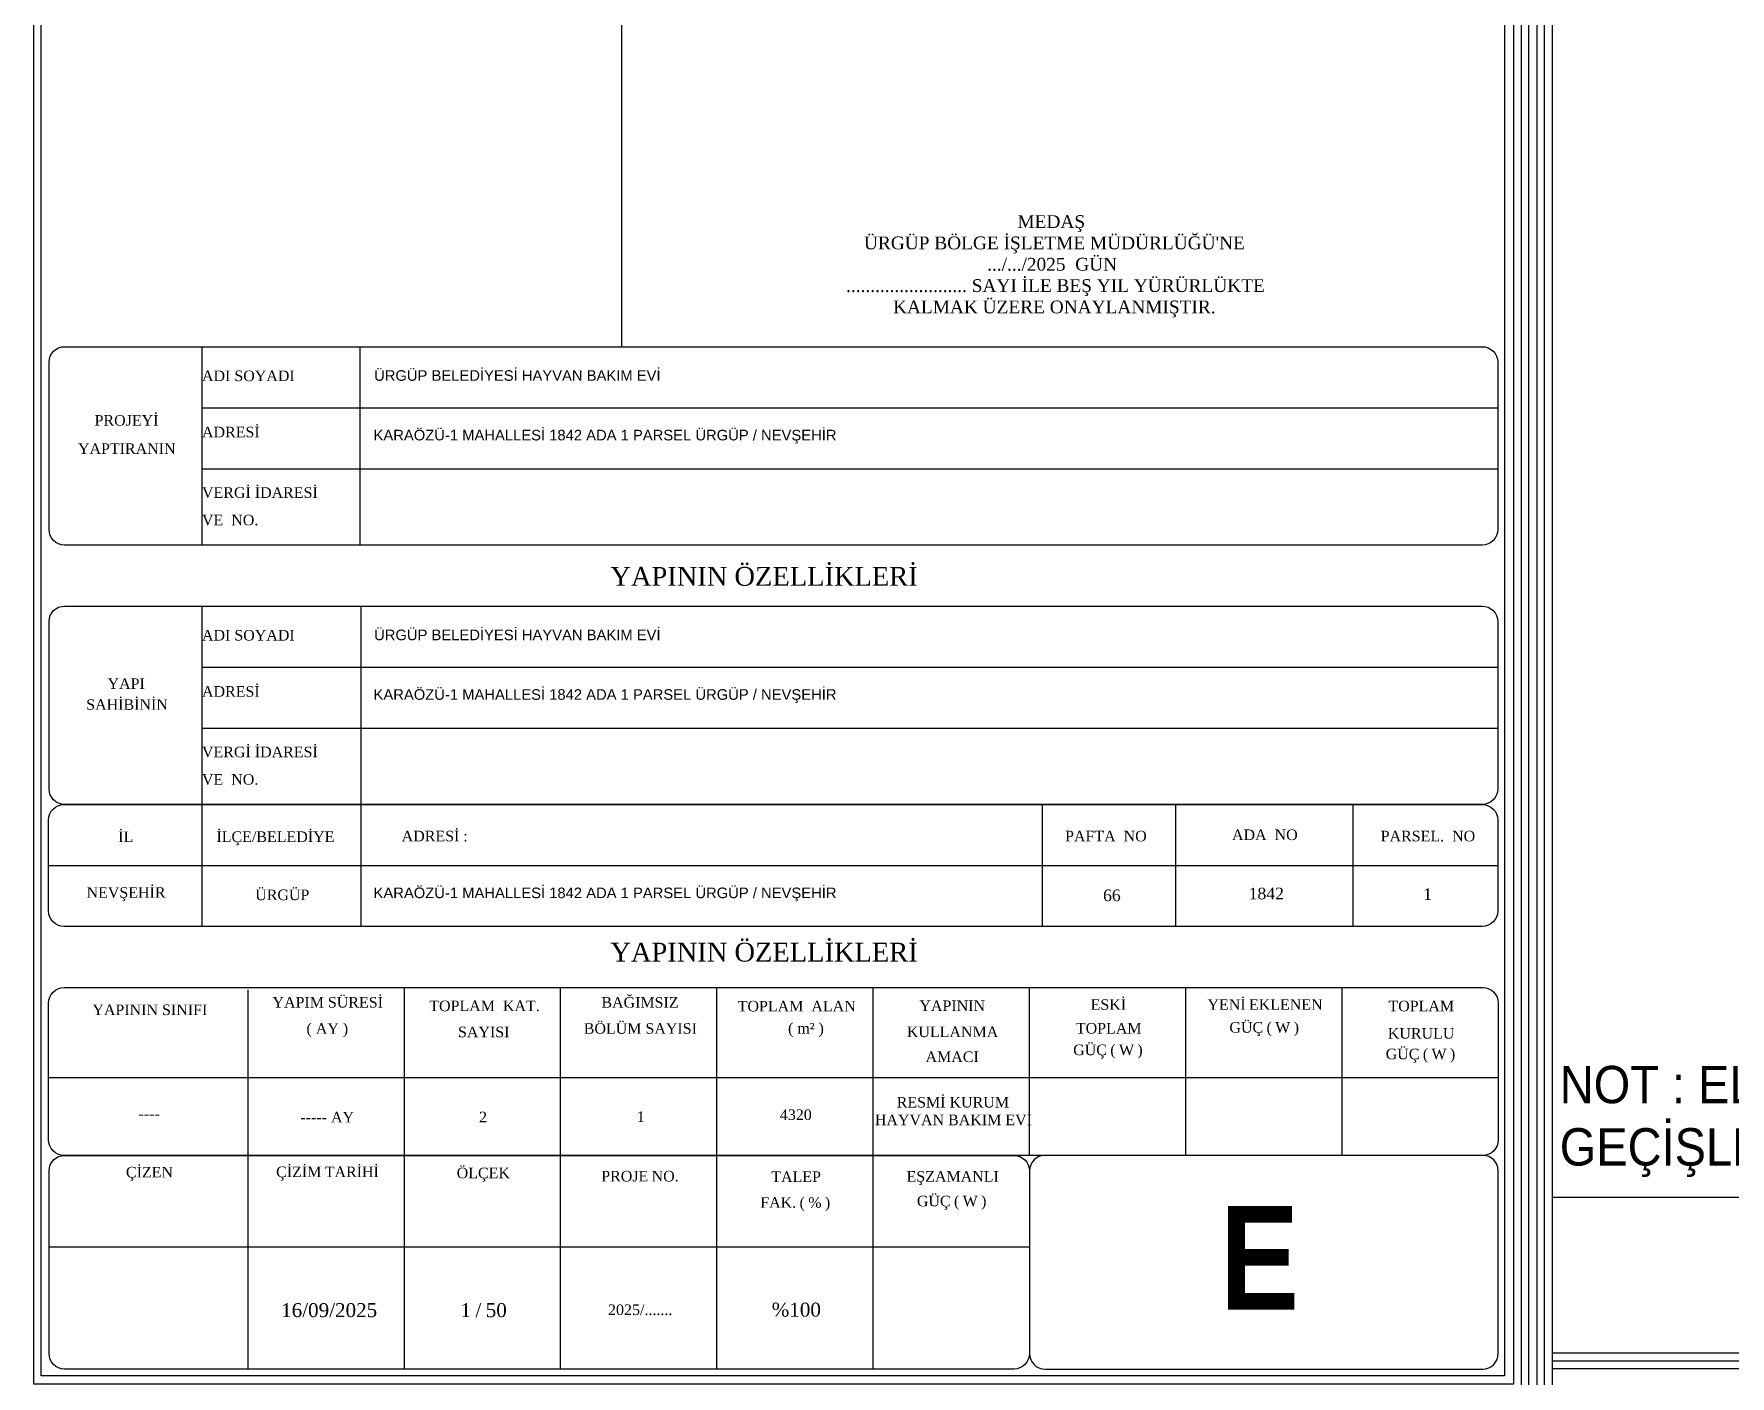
# Model space of a CAD drawing. Header units: millimetres. Extents: x 2046 to 14753, y 2361 to 29276.
# Drawn here: x 2046 to 3135, y 14148 to 15009 of the extents above; entities that cross this region are included whole.
import ezdxf

# ---------------------------------------------------------------- set-up
doc = ezdxf.new("R2010")
doc.units = ezdxf.units.MM
doc.layers.add('Elektrik Yazı', color=7, linetype='Continuous')
doc.layers.add('TOPRAKLAMA', color=44, linetype='Continuous', lineweight=18)
doc.layers.add('yazi', color=251, linetype='Continuous', lineweight=25)
doc.styles.add('Elektrik Yazı', font='times.ttf')
doc.styles.add('UNIVCH', font='arial.ttf', dxfattribs={"width": 0.7, "height": 70})

# ---------------------------------------------------------------- blocks, each defined once
blk = doc.blocks.new('ÖZEL NOT')
at = {"layer": 'Elektrik Yazı', "insert": (0, 81.2), "char_height": 24, "width": 884.096, "attachment_point": 1, "style": 'UNIVCH'}
blk.add_mtext('{\\W0.9;NOT : ELEKTRİK TESİSATINDA KOLON VE BACA GEÇİŞLERİNDE TAVAN VEYA ZEMİN KULLANILACAKTIR}', dxfattribs=at)

msp = doc.modelspace()

# ---------------------------------------------------------------- linework, layer by layer
at = {"layer": 'yazi'}
for p, q in [((3000.515, 26057.18), (3000.515, 2361.267)), ((3010.515, 26042.18), (3010.515, 2361.267)), ((3020.515, 26032.18), (3020.515, 2361.267)), ((2422.923, 15064.025), (2422.923, 14808.547)), ((2153.523, 14808.547), (2153.523, 14681.216)), ((2254.86, 14808.547), (2254.86, 14681.216)), ((2153.523, 14769.368), (2985.815, 14769.368)), ((2153.523, 14730.189), (2985.815, 14730.189)), ((2153.523, 14642.037), (2153.523, 14436.347)), ((2255.487, 14642.037), (2255.487, 14436.347)), ((2153.523, 14602.858), (2985.815, 14602.858)), ((2153.523, 14563.679), (2985.815, 14563.679)), ((2693.28, 14436.347), (2693.28, 14514.705)), ((2778.802, 14436.347), (2778.802, 14514.705)), ((2892.643, 14436.347), (2892.643, 14514.705)), ((2054.959, 14475.526), (2985.46, 14475.526)), ((2283.448, 14152.3), (2283.448, 14397.168)), ((2383.786, 14152.3), (2383.786, 14397.168)), ((2484.125, 14152.3), (2484.125, 14397.168)), ((2584.463, 14152.3), (2584.463, 14397.168)), ((2684.801, 14289.426), (2684.801, 14397.168)), ((2785.139, 14289.426), (2785.139, 14397.168)), ((2885.477, 14289.426), (2885.477, 14397.168)), ((2183.11, 14152.3), (2183.11, 14395.73)), ((2055.315, 14339.52), (2985.815, 14339.52)), ((3020.515, 14262.6), (11459.215, 14262.6)), ((2055.315, 14230.657), (2684.801, 14230.657))]:
    msp.add_line(p, q, dxfattribs=at)
for points in [[(3005.515, 8020.024), (3005.515, 29265.994), (11474.215, 29265.994), (11474.215, 26057.18)], [(3015.515, 8020.024), (3015.515, 29255.994), (11464.215, 29255.994), (11464.215, 26057.18)], [(2045.615, 14142.6), (2045.615, 15492.571), (2995.515, 15492.571), (2995.515, 14142.6), (2045.615, 14142.6)], [(3020.515, 14162.6), (11459.215, 14162.6)], [(3020.515, 14157.6), (11459.215, 14157.6)], [(3020.515, 14152.6), (11459.215, 14152.6)]]:
    msp.add_lwpolyline(points, dxfattribs=at)
at = {"layer": 'yazi', "lineweight": 30}
msp.add_lwpolyline([(2050.277, 15487.246), (2989.889, 15487.246), (2989.889, 14147.956), (2050.277, 14147.956)], close=True, dxfattribs=at)
for points in [[(2065.315, 14808.547), (2975.46, 14808.547, -0.41421356), (2985.46, 14798.547), (2985.46, 14691.216, -0.41421356), (2975.46, 14681.216), (2065.315, 14681.216, -0.41421356), (2055.315, 14691.216), (2055.315, 14798.547, -0.41421356)], [(2065.315, 14642.037), (2975.46, 14642.037, -0.41421356), (2985.46, 14632.037), (2985.46, 14524.705, -0.41421356), (2975.46, 14514.705), (2065.315, 14514.705, -0.41421356), (2055.315, 14524.705), (2055.315, 14632.037, -0.41421356)], [(2064.959, 14514.705), (2975.46, 14514.705, -0.41421356), (2985.46, 14504.705), (2985.46, 14446.347, -0.41421356), (2975.46, 14436.347), (2064.959, 14436.347, -0.41421356), (2054.959, 14446.347), (2054.959, 14504.705, -0.41421356)], [(2064.959, 14397.168), (2975.815, 14397.168, -0.41421356), (2985.815, 14387.168), (2985.815, 14299.426, -0.41421356), (2975.815, 14289.426), (2064.959, 14289.426, -0.41421356), (2054.959, 14299.426), (2054.959, 14387.168, -0.41421356)], [(2065.315, 14289.426), (2674.801, 14289.426, -0.41421356), (2684.801, 14279.426), (2684.801, 14162.3, -0.41421356), (2674.801, 14152.3), (2065.315, 14152.3, -0.41421356), (2055.315, 14162.3), (2055.315, 14279.426, -0.41421356)], [(2975.815, 14289.426), (2694.801, 14289.426, 0.41421356), (2684.801, 14279.426), (2684.801, 14162.3, 0.41421356), (2694.801, 14152.3), (2975.815, 14152.3, 0.41421356), (2985.815, 14162.3), (2985.815, 14279.426, 0.41421356)]]:
    msp.add_lwpolyline(points, format="xyb", close=True, dxfattribs=at)

# ---------------------------------------------------------------- block references
at = {"layer": 'TOPRAKLAMA'}
msp.add_blockref('ÖZEL NOT', (3025.271, 14265.705), dxfattribs=at)

# ---------------------------------------------------------------- texts
at = {"layer": 'yazi', "lineweight": -3, "insert": (2518.082, 14860.119), "char_height": 5.61618, "width": 359.64573, "attachment_point": 4, "style": 'Elektrik Yazı'}
msp.add_mtext("\\pi159.01796;{\\H1.4628x;MEDAŞ \\P\\pi60.4634;ÜRGÜP BÖLGE İŞLETME MÜDÜRLÜĞÜ'NE \\P\\pi139.56648;.../.../2025  GÜN \\P\\pi48.98442;......................... SAYI İLE BEŞ YIL YÜRÜRLÜKTE\\P\\pi79.10341;KALMAK ÜZERE ONAYLANMIŞTIR.}", dxfattribs=at)
at = {"layer": 'yazi', "lineweight": 30, "attachment_point": 1, "style": 'Elektrik Yazı'}
for s, insert, char_height, width in [('ADI SOYADI', (2153.523, 14793.226), 6.7898, 101.33613), ('{\\fArial|b0|i0|c162|p34;ÜRGÜP BELEDİYESİ HAYVAN BAKIM EVİ}', (2264.016, 14793.434), 6.78978, 520.70736), ('\\pi29.25631;PROJEYİ ', (2055.315, 14764.666), 6.78978, 98.2086), ('ADRESİ', (2153.523, 14757.15), 6.7898, 101.33613), ('{\\fArial|b0|i0|c162|p34;KARAÖZÜ-1 MAHALLESİ 1842 ADA 1 PARSEL ÜRGÜP / NEVŞEHİR}', (2263.672, 14755.186), 6.78978, 519.5868), ('\\pi18.58946;YAPTIRANIN', (2055.315, 14746.501), 6.78978, 98.2086), ('VERGİ İDARESİ', (2153.523, 14718.302), 6.78978, 101.33613), ('VE  NO.', (2153.523, 14700.678), 6.7898, 101.33613), ('YAPININ ÖZELLİKLERİ ', (2415.746, 14667.182), 12.09178, 245.94036), ('ADI SOYADI', (2153.523, 14626.716), 6.7898, 101.33613), ('{\\fArial|b0|i0|c162|p34;ÜRGÜP BELEDİYESİ HAYVAN BAKIM EVİ}', (2264.016, 14626.923), 6.78978, 520.70736), ('\\pi37.57587;YAPI', (2055.315, 14595.656), 6.78978, 98.2086), ('\\pi23.86904;SAHİBİNİN', (2055.315, 14582.244), 6.78978, 98.2086), ('ADRESİ', (2153.523, 14590.639), 6.7898, 101.33613), ('{\\fArial|b0|i0|c162|p34;KARAÖZÜ-1 MAHALLESİ 1842 ADA 1 PARSEL ÜRGÜP / NEVŞEHİR}', (2263.672, 14588.675), 6.78978, 519.5868), ('VERGİ İDARESİ', (2153.523, 14551.792), 6.78978, 101.33613), ('VE  NO.', (2153.523, 14534.167), 6.7898, 101.33613), ('\\pi44.78325;İL', (2054.959, 14497.328), 6.78978, 98.56405), ('İLÇE/BELEDİYE', (2162.793, 14497.397), 6.78978, 109.14684), ('ADRESİ :', (2281.742, 14497.805), 6.7898, 109.14684), ('PAFTA  NO', (2707.661, 14497.805), 6.7898, 109.14684), ('ADA  NO', (2814.86, 14498.64), 6.7898, 109.14684), ('PARSEL.  NO', (2910.301, 14497.805), 6.78978, 109.14684), ('\\pi24.45307;NEVŞEHİR', (2054.959, 14461.594), 6.78978, 98.56405), ('{\\fArial|b0|i0|c162|p34;KARAÖZÜ-1 MAHALLESİ 1842 ADA 1 PARSEL ÜRGÜP / NEVŞEHİR}', (2263.672, 14461.344), 6.78978, 519.5868), ('\\pi34.19349;ÜRGÜP', (2153.523, 14460.08), 6.78978, 101.96383), ('\\pi36.56619;66', (2695.505, 14460.111), 7.495, 83.29684), ('\\pi46.73176;1842', (2778.802, 14461.266), 7.495, 113.84105), ('\\pi44.96553;1', (2892.643, 14460.849), 7.495, 92.81667), ('YAPININ ÖZELLİKLERİ ', (2415.746, 14425.929), 12.09178, 245.94036), ('\\pi28.1806;YAPININ SINIFI', (2054.959, 14386.289), 6.78978, 128.15076), ('\\pi15.65966;YAPIM SÜRESİ', (2183.11, 14391.091), 6.78978, 100.33814), ('\\pi16.00478;TOPLAM  KAT.', (2283.448, 14388.807), 6.78978, 100.33814), ('\\pi26.16253;BAĞIMSIZ', (2383.786, 14391.044), 6.78978, 100.33814), ('\\pi13.35398;TOPLAM  ALAN', (2484.125, 14388.635), 6.78978, 100.33814), ('\\pi29.6798;YAPININ', (2584.463, 14388.894), 6.78978, 100.33814), ('\\pi39.255;ESKİ', (2684.801, 14389.659), 6.78978, 100.33814), ('\\pi13.93027;YENİ{\\fTw Cen MT Condensed Extra Bold|b0|i0|c162|p34; }EKLENEN', (2785.139, 14389.659), 6.78978, 100.33814), ('\\pi29.81687;TOPLAM', (2885.477, 14388.714), 6.78978, 100.33814), ('\\pi14.86418;BÖLÜM SAYISI', (2383.786, 14374.294), 6.78978, 100.33814), ('\\pi28.06763;GÜÇ{\\fTw Cen MT Condensed Extra Bold|b0|i0|c162|p34; }({\\fTw Cen MT Condensed Extra Bold|b0|i0|c162|p34; }W{\\fTw Cen MT Condensed Extra Bold|b0|i0|c162|p34; })', (2785.139, 14374.972), 6.789779, 100.33814), ('\\pi37.49514;( AY )', (2183.11, 14374.265), 6.78978, 100.33814), ('\\pi34.45027;SAYISI', (2283.448, 14372.057), 6.78978, 100.33814), ('\\pi32.86174;     ( m² )', (2484.125, 14374.423), 6.78978, 100.33814), ('\\pi21.62703;KULLANMA', (2584.463, 14372.144), 6.78978, 100.33814), ('\\pi29.81687;TOPLAM', (2684.801, 14374.436), 6.78978, 100.33814), ('\\pi29.42035;KURULU', (2885.477, 14371.175), 6.78978, 100.33814), ('\\pi33.62051;AMACI', (2584.463, 14356.15), 6.78978, 100.33814), ('\\pi28.06763;GÜÇ{\\fTw Cen MT Condensed Extra Bold|b0|i0|c162|p34; }({\\fTw Cen MT Condensed Extra Bold|b0|i0|c162|p34; }W{\\fTw Cen MT Condensed Extra Bold|b0|i0|c162|p34; })', (2684.801, 14360.56), 6.789779, 100.33814), ('\\pi28.06763;GÜÇ{\\fTw Cen MT Condensed Extra Bold|b0|i0|c162|p34; }({\\fTw Cen MT Condensed Extra Bold|b0|i0|c162|p34; }W{\\fTw Cen MT Condensed Extra Bold|b0|i0|c162|p34; })', (2885.477, 14357.921), 6.789779, 100.33814), ('\\pi15.12608;RESMİ KURUM\\P\\pi1.08881;HAYVAN BAKIM EVİ', (2584.463, 14326.934), 6.78978, 100.33814), ('\\pi57.80206;----', (2054.959, 14319.629), 6.78978, 128.15076), ('\\pi33.60583;----- AY', (2183.11, 14317.362), 6.78978, 100.33814), ('\\pi47.97843;2', (2283.448, 14317.474), 6.78978, 100.33814), ('\\pi48.86203;1', (2383.786, 14317.647), 6.78978, 100.33814), ('\\pi40.4005;4320', (2484.125, 14318.936), 6.78978, 100.33814), ('\\pi49.39288;ÇİZEN', (2055.315, 14282.043), 6.78978, 127.79531), ('\\pi18.0105;ÇİZİM{\\fTw Cen MT Condensed Extra Bold|b0|i0|c162|p34; }TARİHİ', (2183.11, 14282.256), 6.78978, 100.33814), ('\\pi33.59604;ÖLÇEK', (2283.448, 14281.556), 6.78978, 100.33814), ('\\pi26.07306;PROJE{\\fTw Cen MT Condensed Extra Bold|b0|i0|c162|p34; }NO.', (2383.786, 14279.498), 6.78978, 100.33814), ('\\pi34.90308;TALEP', (2484.125, 14279.155), 6.78978, 100.33814), ('\\pi21.43367;EŞZAMANLI', (2584.463, 14279.337), 6.78978, 100.33814), ('\\pi27.83021;FAK.{\\fTw Cen MT Condensed Extra Bold|b0|i0|c162|p34; }({\\fTw Cen MT Condensed Extra Bold|b0|i0|c162|p34; }%{\\fTw Cen MT Condensed Extra Bold|b0|i0|c162|p34; })', (2484.125, 14262.573), 6.789779, 100.33814), ('\\pi28.06763;GÜÇ{\\fTw Cen MT Condensed Extra Bold|b0|i0|c162|p34; }({\\fTw Cen MT Condensed Extra Bold|b0|i0|c162|p34; }W{\\fTw Cen MT Condensed Extra Bold|b0|i0|c162|p34; })', (2584.463, 14263.509), 6.789779, 100.33814), ('{\\fTw Cen MT Condensed Extra Bold|b0|i0|c0|p34;E}', (2807.109, 14256.931), 66.57864, 706.61181), ('\\pi21.23639;16/09/2025', (2183.11, 14194.578), 8.96251, 100.33814), ('\\pi36.03032;1{\\fTw Cen MT Condensed Extra Bold|b0|i0|c162|p34; }/{\\fTw Cen MT Condensed Extra Bold|b0|i0|c162|p34; }50', (2283.448, 14194.578), 8.962509, 100.33814), ('\\pi30.44102;2025/.......', (2383.786, 14193.745), 6.78978, 100.33814), ('\\pi35.20033;%100', (2484.125, 14194.901), 8.96251, 100.33814)]:
    msp.add_mtext(s, dxfattribs=dict(at, insert=insert, char_height=char_height, width=width))

doc.saveas('drawing.dxf')
